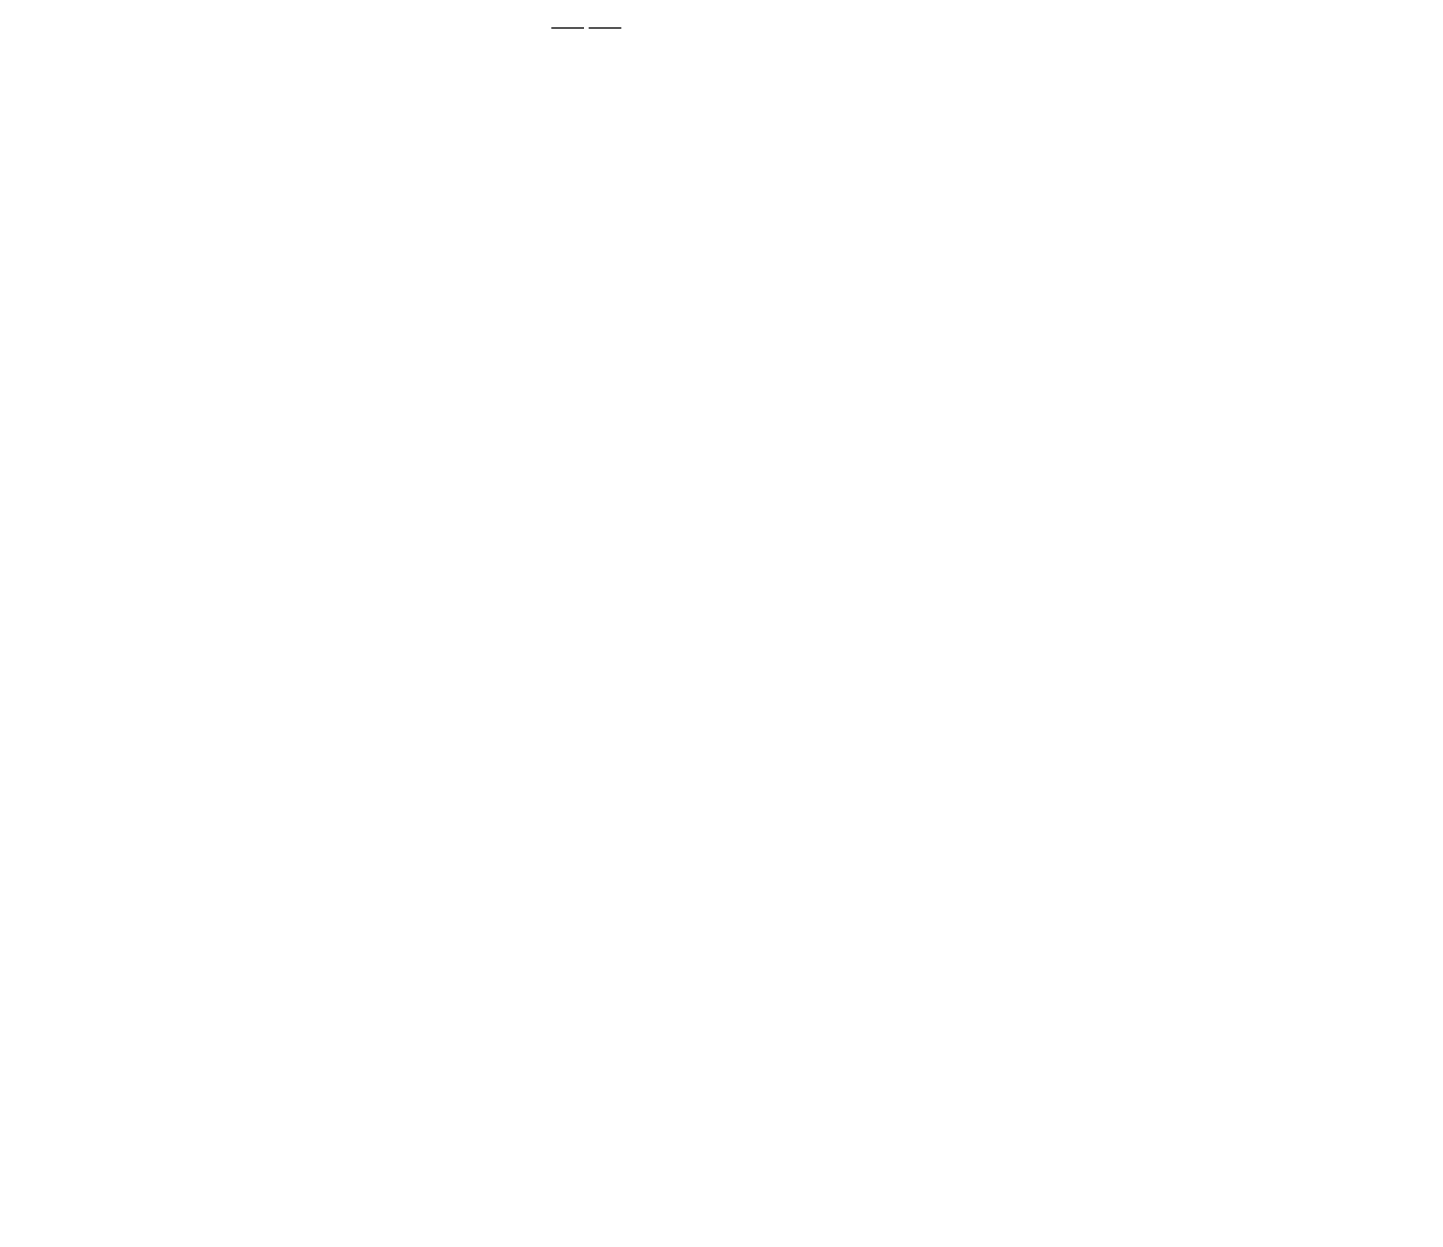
# Model space of a CAD drawing. Header units: millimetres. Extents: x -5238 to 5144, y -3542 to 5092.
# Drawn here: x 1162.5 to 1656.8, y -653.7 to -229.1 of the extents above; entities that cross this region are included whole.
import ezdxf

# ---------------------------------------------------------------- set-up
doc = ezdxf.new("R2010")
doc.units = ezdxf.units.MM
for name, color, linetype in [('DIKOM_ОБЪЕКТ', 7, 'Continuous'), ('DIKOM_РАЗМЕР_ЗОНА', 7, 'Continuous'), ('DIKOM_РАЗМЕР_ОБЪЕКТА', 7, 'Continuous')]:
    doc.layers.add(name, color=color, linetype=linetype)
doc.styles.add('style1', font='arial.ttf', dxfattribs={"width": 0.8})
doc.dimstyles.new('1-50', dxfattribs={"dimtxt": 300, "dimasz": 200, "dimexe": 100, "dimexo": 0, "dimgap": 100, "dimtad": 1, "dimtxsty": 'style1', "dimcen": 200, "dimclrd": 7, "dimclre": 7, "dimclrt": 7, "dimadec": 1, "dimazin": 2, "dimtfac": 1, "dimtmove": 0, "dimatfit": 2, "dimfxl": 0, "dimlwd": 25, "dimlwe": 18, "dimarcsym": 0})

# ---------------------------------------------------------------- blocks, each defined once
blk = doc.blocks.new('*D0')
at = {"layer": 'Defpoints', "color": 0, "transparency": 16777216}
for p in [(2469.51, 3229.24), (-4251.52, -643.28), (-419.57, -643.28)]:
    blk.add_point(p, dxfattribs=at)
at = {"layer": 'DIKOM_РАЗМЕР_ОБЪЕКТА', "color": 7, "lineweight": 18, "transparency": 16777216}
for p, q in [((2469.51, 3229.24), (-4351.52, 3229.24)), ((-419.57, -643.28), (-4351.52, -643.28))]:
    blk.add_line(p, q, dxfattribs=at)
at = {"layer": 'DIKOM_РАЗМЕР_ОБЪЕКТА', "color": 7, "lineweight": 25, "transparency": 16777216}
blk.add_line((-4251.52, 3029.24), (-4251.52, -443.28), dxfattribs=at)
at = {"layer": 'DIKOM_РАЗМЕР_ОБЪЕКТА', "color": 7, "transparency": 16777216}
for points in [[(-4284.86, 3029.24), (-4218.19, 3029.24), (-4251.52, 3229.24)], [(-4284.86, -443.28), (-4218.19, -443.28), (-4251.52, -643.28)]]:
    blk.add_solid(points, dxfattribs=at)
at = {"layer": 'DIKOM_РАЗМЕР_ОБЪЕКТА', "color": 7, "transparency": 16777216, "insert": (-4504.8, 1292.98), "char_height": 300, "attachment_point": 5, "rotation": 90, "style": 'style1'}
blk.add_mtext('3900', dxfattribs=at)
blk = doc.blocks.new('*D1')
at = {"layer": 'Defpoints', "color": 0, "transparency": 16777216}
for p in [(-4787.63, 5091.56), (3144.22, 5091.56), (-2554.16, -2403.28)]:
    blk.add_point(p, dxfattribs=at)
at = {"layer": 'DIKOM_РАЗМЕР_ЗОНА', "color": 7, "lineweight": 18, "transparency": 16777216}
for p, q in [((3144.22, 5091.56), (-4887.63, 5091.56)), ((-2554.16, -2403.28), (-4887.63, -2403.28))]:
    blk.add_line(p, q, dxfattribs=at)
at = {"layer": 'DIKOM_РАЗМЕР_ЗОНА', "color": 7, "lineweight": 25, "transparency": 16777216}
blk.add_line((-4787.63, -2203.28), (-4787.63, 4891.56), dxfattribs=at)
at = {"layer": 'DIKOM_РАЗМЕР_ЗОНА', "color": 7, "transparency": 16777216}
for points in [[(-4820.97, 4891.56), (-4754.3, 4891.56), (-4787.63, 5091.56)], [(-4820.97, -2203.28), (-4754.3, -2203.28), (-4787.63, -2403.28)]]:
    blk.add_solid(points, dxfattribs=at)
at = {"layer": 'DIKOM_РАЗМЕР_ЗОНА', "color": 7, "transparency": 16777216, "insert": (-5040.81, 1344.14), "char_height": 300, "attachment_point": 5, "rotation": 90, "style": 'style1'}
blk.add_mtext('7500', dxfattribs=at)
blk = doc.blocks.new('*D2')
at = {"layer": 'Defpoints', "color": 0, "transparency": 16777216}
for p in [(5144.22, 2720.02), (-4054.16, -903.28), (5144.22, -3441.88)]:
    blk.add_point(p, dxfattribs=at)
at = {"layer": 'DIKOM_РАЗМЕР_ЗОНА', "color": 7, "lineweight": 18, "transparency": 16777216}
for p, q in [((5144.22, 2720.02), (5144.22, -3541.88)), ((-4054.16, -903.28), (-4054.16, -3541.88))]:
    blk.add_line(p, q, dxfattribs=at)
at = {"layer": 'DIKOM_РАЗМЕР_ЗОНА', "color": 7, "lineweight": 25, "transparency": 16777216}
blk.add_line((-3854.16, -3441.88), (4944.22, -3441.88), dxfattribs=at)
at = {"layer": 'DIKOM_РАЗМЕР_ЗОНА', "color": 7, "transparency": 16777216}
for points in [[(-3854.16, -3408.54), (-3854.16, -3475.21), (-4054.16, -3441.88)], [(4944.22, -3408.54), (4944.22, -3475.21), (5144.22, -3441.88)]]:
    blk.add_solid(points, dxfattribs=at)
at = {"layer": 'DIKOM_РАЗМЕР_ЗОНА', "color": 7, "transparency": 16777216, "insert": (545.03, -3188.7), "char_height": 300, "attachment_point": 5, "style": 'style1'}
blk.add_mtext('9200', dxfattribs=at)
blk = doc.blocks.new('*D3')
at = {"layer": 'Defpoints', "color": 0, "transparency": 16777216}
for p in [(3889.93, 2956), (-2405.68, -161.05), (3889.93, -2949.28)]:
    blk.add_point(p, dxfattribs=at)
at = {"layer": 'DIKOM_РАЗМЕР_ОБЪЕКТА', "color": 7, "lineweight": 18, "transparency": 16777216}
for p, q in [((3889.93, 2956), (3889.93, -3049.28)), ((-2405.68, -161.05), (-2405.68, -3049.28))]:
    blk.add_line(p, q, dxfattribs=at)
at = {"layer": 'DIKOM_РАЗМЕР_ОБЪЕКТА', "color": 7, "lineweight": 25, "transparency": 16777216}
blk.add_line((-2205.68, -2949.28), (3689.93, -2949.28), dxfattribs=at)
at = {"layer": 'DIKOM_РАЗМЕР_ОБЪЕКТА', "color": 7, "transparency": 16777216}
for points in [[(-2205.68, -2915.95), (-2205.68, -2982.61), (-2405.68, -2949.28)], [(3689.93, -2915.95), (3689.93, -2982.61), (3889.93, -2949.28)]]:
    blk.add_solid(points, dxfattribs=at)
at = {"layer": 'DIKOM_РАЗМЕР_ОБЪЕКТА', "color": 7, "transparency": 16777216, "insert": (742.13, -2696.01), "char_height": 300, "attachment_point": 5, "style": 'style1'}
blk.add_mtext('6300', dxfattribs=at)

msp = doc.modelspace()

# ---------------------------------------------------------------- linework, layer by layer
at = {"layer": 'DIKOM_ОБЪЕКТ', "color": 7, "linetype": 'Continuous', "lineweight": 15}
for p, q in [((1349.071, -229.052), (1360.643, -229.052)), ((1362.357, -229.052), (1373.929, -229.052))]:
    msp.add_line(p, q, dxfattribs=at)

# ---------------------------------------------------------------- dimensions: what is measured, and where the dimension line sits
at = {"layer": 'DIKOM_РАЗМЕР_ЗОНА'}
dim = msp.add_linear_dim(base=(-4787.635, 5091.556), p1=(-2554.164, -2403.276), p2=(3144.22, 5091.556), angle=90, text='7500', dimstyle='1-50', dxfattribs=at)
dim.commit()
dim.dimension.update_dxf_attribs({"geometry": '*D1', "text_midpoint": (-4787.635, 1344.14), "dimtype": 160})
dim = msp.add_linear_dim(base=(5144.22, -3441.876), p1=(-4054.164, -903.276), p2=(5144.22, 2720.022), text='9200', dimstyle='1-50', dxfattribs=at)
dim.commit()
dim.dimension.update_dxf_attribs({"geometry": '*D2', "text_midpoint": (545.028, -3441.876), "dimtype": 160})
at = {"layer": 'DIKOM_РАЗМЕР_ОБЪЕКТА'}
dim = msp.add_linear_dim(base=(-4251.523, -643.276), p1=(2469.506, 3229.243), p2=(-419.568, -643.276), angle=90, text='3900', dimstyle='1-50', dxfattribs=at)
dim.commit()
dim.dimension.update_dxf_attribs({"geometry": '*D0', "text_midpoint": (-4251.523, 1292.984), "dimtype": 160})
dim = msp.add_linear_dim(base=(3889.931, -2949.281), p1=(-2405.679, -161.052), p2=(3889.931, 2956.002), text='6300', dimstyle='1-50', dxfattribs=at)
dim.commit()
dim.dimension.update_dxf_attribs({"geometry": '*D3', "text_midpoint": (742.126, -2949.281), "dimtype": 160})

doc.saveas('drawing.dxf')
